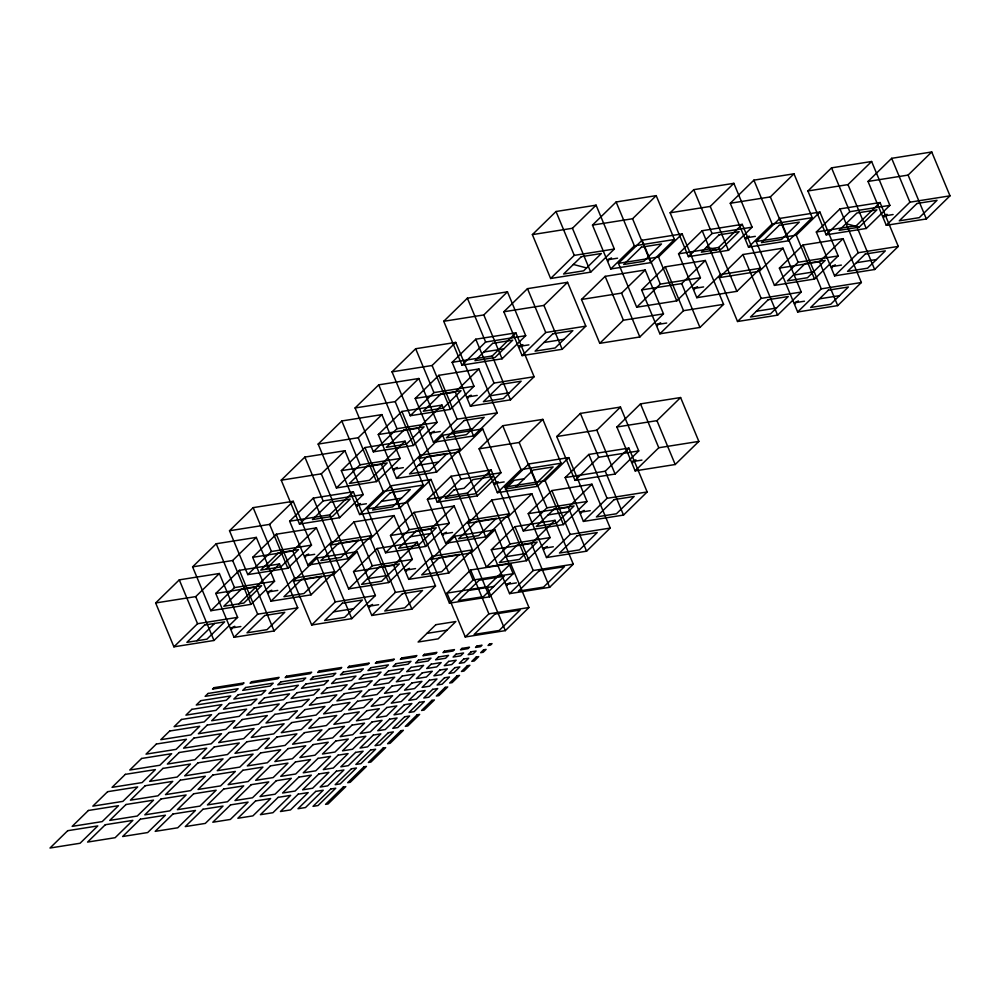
<?xml version="1.0" encoding="UTF-8"?>
<svg xmlns="http://www.w3.org/2000/svg" width="1000" height="1000" viewBox="0 0 1000 1000"><rect width="100%" height="100%" fill="white"/><g stroke="black" fill="none" stroke-linecap="round" stroke-linejoin="round"><path stroke-width="1.5" d="M155.65 602.962L179.288 579.862L219.363 573.5L237.625 617.362L213.988 640.475L173.912 646.825L155.65 602.962L195.725 596.613L219.363 573.5M192.587 566.862L216.225 543.75L256.3 537.4L274.562 581.25L250.925 604.362L210.837 610.712L192.587 566.862L232.662 560.5L256.3 537.4M229.513 530.75L253.15 507.638L293.238 501.287L311.488 545.138L287.85 568.25L247.775 574.6L229.513 530.75L269.6 524.388L293.238 501.287M281.225 480.188L304.862 457.075L344.938 450.725L363.2 494.588L339.562 517.7L299.488 524.05L281.225 480.188L321.3 473.837L344.938 450.725M318.163 444.075L341.8 420.962L381.875 414.613L400.138 458.475L376.5 481.587L336.413 487.938L318.163 444.075L358.237 437.725L381.875 414.613M355.087 407.962L378.725 384.85L418.812 378.5L437.062 422.362L413.425 445.475L373.35 451.825L355.087 407.962L395.175 401.613L418.812 378.5M392.025 371.85L415.662 348.738L455.737 342.388L474 386.25L450.363 409.363L410.288 415.712L392.025 371.85L432.1 365.5L455.737 342.388M443.738 321.287L467.375 298.175L507.45 291.825L525.7 335.688L502.062 358.8L461.987 365.15L443.738 321.287L483.812 314.938L507.45 291.825M532.375 234.625L556.013 211.513L596.087 205.162L614.35 249.025L590.712 272.137L550.625 278.488L532.375 234.625L572.45 228.275L596.087 205.162M215.775 593.438L239.412 570.325L279.488 563.975L297.738 607.837L274.1 630.95L234.025 637.3L215.775 593.438L255.85 587.087L274.1 630.95M252.7 557.325L276.337 534.212L316.413 527.863L334.675 571.725L311.038 594.837L270.963 601.188L252.7 557.325L292.775 550.975L316.413 527.863M289.637 521.213L313.275 498.113L353.35 491.75L371.613 535.612L347.975 558.725L307.887 565.075L289.637 521.213L329.712 514.862L353.35 491.75M341.337 470.662L364.975 447.55L405.062 441.2L423.312 485.062L399.675 508.175L359.6 514.525L341.337 470.662L381.425 464.312L405.062 441.2M378.275 434.55L401.912 411.438L441.987 405.087L460.25 448.95L436.613 472.062L396.538 478.413L378.275 434.55L418.35 428.2L441.987 405.087M415.213 398.438L438.85 375.325L478.925 368.975L497.188 412.837L473.55 435.95L433.462 442.3L415.213 398.438L455.288 392.088L478.925 368.975M452.137 362.325L475.775 339.212L515.862 332.863L534.113 376.725L510.475 399.837L470.4 406.188L452.137 362.325L492.225 355.975L515.862 332.863M503.85 311.762L527.487 288.65L567.562 282.3L585.825 326.163L562.188 349.275L522.112 355.625L503.85 311.762L543.925 305.413L567.562 282.3M592.487 225.1L616.125 201.988L656.2 195.637L674.463 239.5L650.825 262.613L610.75 268.962L592.487 225.1L632.562 218.75L656.2 195.637M173.912 646.825L197.55 623.713L237.625 617.362M210.837 610.712L234.475 587.6L274.562 581.25M247.775 574.6L271.413 551.487L311.488 545.138M299.488 524.05L323.125 500.938L363.2 494.588M336.413 487.938L360.05 464.825L400.138 458.475M373.35 451.825L396.987 428.713L437.062 422.362M410.288 415.712L433.925 392.6L474 386.25M461.987 365.15L485.625 342.038L525.7 335.688M550.625 278.488L574.263 255.375L614.35 249.025M265.763 569.338L283.488 552M196.9 640.763L214.638 623.438M238.85 603.862L279.488 563.975M234.025 637.3L257.663 614.188L297.738 607.837M270.963 601.188L294.6 578.075L334.675 571.725M307.887 565.075L331.525 541.962L371.613 535.612M359.6 514.525L383.237 491.413L423.312 485.062M396.538 478.413L420.175 455.3L460.25 448.95M433.462 442.3L457.1 419.188L497.188 412.837M470.4 406.188L494.038 383.075L534.113 376.725M522.112 355.625L545.75 332.512L585.825 326.163M610.75 268.962L634.388 245.85L674.463 239.5M293.425 581.138L317.062 558.025L357.137 551.675L375.4 595.538L351.763 618.65L311.675 625L293.425 581.138L333.5 574.788L357.137 551.675M330.35 545.025L353.988 521.912L394.075 515.562L412.325 559.425L388.688 582.537L348.612 588.888L330.35 545.025L370.438 538.675L394.075 515.562M367.287 508.913L390.925 485.8L431 479.45L449.263 523.312L425.625 546.425L385.55 552.775L367.287 508.913L407.362 502.562L431 479.45M419 458.363L442.625 435.25L482.713 428.9L500.962 472.75L477.325 495.863L437.25 502.212L419 458.363L459.075 452.013L482.713 428.9M581.5 299.462L605.138 276.35L645.212 270L663.475 313.863L639.837 336.975L599.763 343.325L581.5 299.462L621.575 293.113L645.212 270M618.438 263.35L642.075 240.238L682.15 233.888L700.413 277.75L676.775 300.863L636.688 307.213L618.438 263.35L658.512 257L682.15 233.888M670.138 212.787L693.775 189.675L733.85 183.325L752.113 227.188L728.475 250.3L688.4 256.65L670.138 212.787L710.225 206.438L733.85 183.325M353.537 571.613L377.175 548.5L417.25 542.15L435.513 586.013L411.875 609.125L371.8 615.475L353.537 571.613L393.612 565.262L417.25 542.15M390.475 535.5L414.113 512.388L454.188 506.037L472.45 549.9L448.812 573.013L408.725 579.362L390.475 535.5L430.55 529.15L454.188 506.037M427.4 499.387L451.037 476.275L491.125 469.925L509.375 513.787L485.737 536.9L445.662 543.25L427.4 499.387L467.488 493.038L491.125 469.925M479.113 448.825L502.75 425.725L542.825 419.375L561.087 463.225L537.45 486.337L497.375 492.688L479.113 448.825L519.188 442.475L542.825 419.375M641.612 289.938L665.25 266.825L705.337 260.475L723.587 304.337L699.95 327.45L659.875 333.8L641.612 289.938L681.7 283.587L705.337 260.475M678.55 253.825L702.188 230.712L742.262 224.363L760.525 268.225L736.888 291.337L696.812 297.688L678.55 253.825L718.625 247.475L742.262 224.363M730.263 203.263L753.9 180.15L793.975 173.8L812.225 217.662L788.6 240.775L748.512 247.125L730.263 203.263L770.337 196.912L793.975 173.8M311.675 625L335.312 601.888L375.4 595.538M348.612 588.888L372.25 565.775L412.325 559.425M385.55 552.775L409.188 529.663L449.263 523.312M437.25 502.212L460.887 479.113L500.962 472.75M599.763 343.325L623.4 320.213L663.475 313.863M636.688 307.213L660.325 284.1L700.413 277.75M688.4 256.65L712.038 233.538L752.113 227.188M371.8 615.475L395.438 592.362L435.513 586.013M408.725 579.362L432.362 556.25L472.45 549.9M445.662 543.25L469.3 520.138L509.375 513.787M497.375 492.688L521.013 469.575L561.087 463.225M659.875 333.8L683.512 310.688L723.587 304.337M696.812 297.688L720.45 274.575L760.525 268.225M748.512 247.125L772.15 224.013L812.225 217.662M431.188 559.312L454.825 536.2L494.9 529.85L513.162 573.713L489.525 596.825L449.45 603.175L431.188 559.312L471.262 552.962L494.9 529.85M468.125 523.2L491.763 500.087L531.838 493.738L550.1 537.6L526.462 560.712L486.375 567.062L468.125 523.2L508.2 516.85L531.838 493.738M505.05 487.088L528.688 463.975L568.775 457.625L587.025 501.488L563.387 524.6L523.312 530.95L505.05 487.088L545.138 480.737L568.775 457.625M556.763 436.525L580.4 413.413L620.475 407.062L638.737 450.925L615.1 474.038L575.025 480.387L556.763 436.525L596.838 430.175L620.475 407.062M719.275 277.638L742.913 254.525L782.987 248.175L801.237 292.038L777.6 315.15L737.525 321.5L719.275 277.638L759.35 271.288L782.987 248.175M756.2 241.525L779.837 218.412L819.912 212.062L838.175 255.925L814.538 279.037L774.463 285.387L756.2 241.525L796.275 235.175L819.912 212.062M807.913 190.963L831.55 167.85L871.625 161.5L889.887 205.362L866.25 228.475L826.162 234.825L807.913 190.963L847.987 184.613L871.625 161.5M515.35 487.425L533.075 470.087L553.125 466.912L535.388 484.25L505.337 489.012L514.2 480.337L524.212 478.75M446.987 593.112L470.625 570L510.7 563.65L528.962 607.513L505.325 630.625L465.25 636.975L446.987 593.112L487.062 586.763L510.7 563.65M491.312 549.788L514.95 526.675L555.025 520.325L573.275 564.188L549.637 587.3L509.562 593.65L491.312 549.788L531.388 543.438L555.025 520.325M528.237 513.675L551.875 490.562L591.95 484.212L610.212 528.075L586.575 551.188L546.5 557.537L528.237 513.675L568.312 507.325L591.95 484.212M565.175 477.562L588.812 454.45L628.888 448.1L647.15 491.962L623.513 515.075L583.425 521.425L565.175 477.562L605.25 471.213L628.888 448.1M616.875 427L640.512 403.888L680.6 397.537L698.85 441.4L675.212 464.513L635.138 470.863L616.875 427L656.963 420.65L680.6 397.537M779.388 268.113L803.025 245L843.1 238.65L861.363 282.512L837.725 305.613L797.65 311.975L779.388 268.113L819.463 261.762L843.1 238.65M816.325 232L839.963 208.888L880.037 202.537L898.288 246.4L874.65 269.5L834.575 275.863L816.325 232L856.4 225.65L880.037 202.537M868.025 181.438L891.663 158.325L931.737 151.975L950 195.837L926.363 218.95L886.287 225.3L868.025 181.438L908.1 175.087L931.737 151.975M449.45 603.175L473.088 580.062L513.162 573.713M486.375 567.062L510.012 543.95L550.1 537.6M523.312 530.95L546.95 507.837L587.025 501.488M575.025 480.387L598.663 457.275L638.737 450.925M737.525 321.5L761.162 298.387L801.237 292.038M774.463 285.387L798.1 262.275L838.175 255.925M826.162 234.825L849.8 211.713L889.887 205.362M859.175 227.175L876.912 209.838L856.875 213.012L839.137 230.35L859.175 227.175L845.962 223.675M465.25 636.975L488.888 613.862L528.962 607.513M509.562 593.65L533.2 570.538L573.275 564.188M546.5 557.537L570.138 534.425L610.212 528.075M583.425 521.425L607.062 498.312L647.15 491.962M635.138 470.863L658.775 447.75L698.85 441.4M797.65 311.975L821.287 288.863L861.363 282.512M834.575 275.863L858.213 252.75L898.288 246.4M886.287 225.3L909.925 202.188L950 195.837M608.562 260.837L607.537 259.788L611.512 257.938M746.338 239L745.3 237.95L749.287 236.112M519.925 347.5L518.9 346.45L522.875 344.613M694.625 289.562L693.6 288.512L697.575 286.675M468.212 398.062L467.188 397.013L471.175 395.175M884.1 217.175L883.075 216.125L887.05 214.288M657.688 325.675L656.663 324.625L660.65 322.788M431.287 434.175L430.25 433.125L434.237 431.287M394.35 470.288L393.325 469.237L397.3 467.4M832.4 267.725L831.363 266.688L835.35 264.837M357.413 506.4L356.388 505.35L360.375 503.512M795.462 303.837L794.438 302.8L798.413 300.95M305.712 556.95L304.688 555.9L308.663 554.062M495.188 484.562L494.162 483.512L498.137 481.675M268.775 593.062L267.75 592.013L271.737 590.175M231.838 629.175L230.812 628.125L234.8 626.287M443.475 535.125L442.45 534.075L446.438 532.238M632.95 462.738L631.925 461.688L635.913 459.85M406.55 571.237L405.513 570.188L409.5 568.35M369.613 607.35L368.587 606.3L372.562 604.462M581.25 513.288L580.225 512.25L584.2 510.4M544.312 549.4L543.288 548.362L547.275 546.512M507.375 585.513L506.35 584.475L510.337 582.625M607.537 259.788L617.55 258.2M745.3 237.95L755.325 236.363M883.075 216.125L893.088 214.537M693.6 288.512L703.612 286.925M831.363 266.688L841.388 265.1M856.413 262.712L876.45 259.538M793.35 275.125L813.388 271.95M483.825 352.013L503.862 348.837M518.9 346.45L528.913 344.862M543.95 342.488L563.987 339.312M656.663 324.625L666.688 323.038M794.438 302.8L804.45 301.212M819.488 298.825L839.525 295.65M756.413 311.238L776.45 308.062M467.188 397.013L477.212 395.425M489.288 395.925L509.325 392.75M430.25 433.125L440.275 431.538M452.35 432.038L472.388 428.862M393.325 469.237L403.338 467.65M418.375 465.262L438.413 462.088M356.388 505.35L366.413 503.762M381.438 501.375L401.475 498.2M494.162 483.512L504.175 481.925M631.925 461.688L641.95 460.1M410.337 536.737L430.375 533.562M548.112 514.913L568.15 511.737M304.688 555.9L314.7 554.312M442.45 534.075L452.475 532.487M580.225 512.25L590.237 510.662M267.75 592.013L277.775 590.425M405.513 570.188L415.538 568.6M543.288 548.362L553.312 546.775M367.5 578.638L387.537 575.462M505.262 556.8L525.3 553.625M230.812 628.125L240.837 626.538M333.512 611.862L353.55 608.688M368.587 606.3L378.6 604.712M468.775 590.425L493.825 586.45M506.35 584.475L516.375 582.888M426.962 633.362L447 630.188M706.488 247.175L716.4 249.8M573.387 264.45L586.6 267.95M908.1 175.087L926.363 218.95M891.663 158.325L909.925 202.188M847.987 184.613L866.25 228.475M856.4 225.65L874.65 269.5M831.55 167.85L849.8 211.713M839.963 208.888L858.213 252.75M819.463 261.762L837.725 305.613M803.025 245L821.287 288.863M796.275 235.175L814.538 279.037M779.837 218.412L798.1 262.275M770.337 196.912L788.6 240.775M753.9 180.15L772.15 224.013M759.35 271.288L777.6 315.15M742.913 254.525L761.162 298.387M710.225 206.438L728.475 250.3M718.625 247.475L736.888 291.337M693.775 189.675L712.038 233.538M702.188 230.712L720.45 274.575M681.7 283.587L699.95 327.45M665.25 266.825L683.512 310.688M658.512 257L676.775 300.863M642.075 240.238L660.325 284.1M632.562 218.75L650.825 262.613M616.125 201.988L634.388 245.85M621.575 293.113L639.837 336.975M605.138 276.35L623.4 320.213M656.963 420.65L675.212 464.513M572.45 228.275L590.712 272.137M640.512 403.888L658.775 447.75M556.013 211.513L574.263 255.375M596.838 430.175L615.1 474.038M543.925 305.413L562.188 349.275M605.25 471.213L623.513 515.075M580.4 413.413L598.663 457.275M527.487 288.65L545.75 332.512M588.812 454.45L607.062 498.312M568.312 507.325L586.575 551.188M483.812 314.938L502.062 358.8M551.875 490.562L570.138 534.425M545.138 480.737L563.387 524.6M492.225 355.975L510.475 399.837M467.375 298.175L485.625 342.038M528.688 463.975L546.95 507.837M519.188 442.475L537.45 486.337M475.775 339.212L494.038 383.075M502.75 425.725L521.013 469.575M531.388 543.438L549.637 587.3M514.95 526.675L533.2 570.538M508.2 516.85L526.462 560.712M455.288 392.088L473.55 435.95M491.763 500.087L510.012 543.95M438.85 375.325L457.1 419.188M432.1 365.5L450.363 409.363M459.075 452.013L477.325 495.863M415.662 348.738L433.925 392.6M467.488 493.038L485.737 536.9M442.625 435.25L460.887 479.113M451.037 476.275L469.3 520.138M487.062 586.763L505.325 630.625M471.262 552.962L489.525 596.825M418.35 428.2L436.613 472.062M470.625 570L488.888 613.862M454.825 536.2L473.088 580.062M401.912 411.438L420.175 455.3M395.175 401.613L413.425 445.475M378.725 384.85L396.987 428.713M430.55 529.15L448.812 573.013M414.113 512.388L432.362 556.25M407.362 502.562L425.625 546.425M390.925 485.8L409.188 529.663M381.425 464.312L399.675 508.175M364.975 447.55L383.237 491.413M358.237 437.725L376.5 481.587M341.8 420.962L360.05 464.825M393.612 565.262L411.875 609.125M377.175 548.5L395.438 592.362M370.438 538.675L388.688 582.537M353.988 521.912L372.25 565.775M321.3 473.837L339.562 517.7M329.712 514.862L347.975 558.725M304.862 457.075L323.125 500.938M313.275 498.113L331.525 541.962M333.5 574.788L351.763 618.65M317.062 558.025L335.312 601.888M292.775 550.975L311.038 594.837M276.337 534.212L294.6 578.075M269.6 524.388L287.85 568.25M253.15 507.638L271.413 551.487M239.412 570.325L257.663 614.188M232.662 560.5L250.925 604.362M216.225 543.75L234.475 587.6M195.725 596.613L213.988 640.475M179.288 579.862L197.55 623.713M204.613 625.025L186.887 642.35L206.925 639.175L224.65 621.85L204.613 625.025M241.55 588.913L223.812 606.237L243.85 603.062L261.588 585.737L241.55 588.913M278.475 552.8L260.75 570.125L280.788 566.95L298.512 549.625L278.475 552.8M330.188 502.238L312.462 519.575L332.5 516.4L350.225 499.062L330.188 502.238M367.113 466.125L349.387 483.462L369.425 480.288L387.163 462.95L367.113 466.125M404.05 430.012L386.325 447.35L406.362 444.175L424.087 426.838L404.05 430.012M440.988 393.9L423.263 411.238L443.3 408.062L461.025 390.725L440.988 393.9M492.688 343.338L474.963 360.675L495 357.5L512.725 340.163L492.688 343.338M581.337 256.675L563.6 274.012L583.638 270.837L601.375 253.5L581.337 256.675M264.725 615.5L247 632.825L267.038 629.65L284.762 612.312L264.725 615.5M301.663 579.388L283.938 596.712L303.975 593.538L321.7 576.213L301.663 579.388M338.6 543.275L320.863 560.6L340.913 557.425L358.638 540.1L338.6 543.275M390.3 492.713L372.575 510.05L392.612 506.875L410.337 489.538L390.3 492.713M427.238 456.6L409.513 473.938L429.55 470.763L447.275 453.425L427.238 456.6M464.175 420.487L446.438 437.825L466.475 434.65L484.212 417.312L464.175 420.487M501.1 384.375L483.375 401.712L503.413 398.537L521.138 381.2L501.1 384.375M552.812 333.812L535.075 351.15L555.125 347.975L572.85 330.637L552.812 333.812M641.45 247.15L623.725 264.488L643.763 261.312L661.488 243.975L641.45 247.15M67.725 830.688L50 848.025L80.062 843.263L97.788 825.925L67.725 830.688M88.413 810.462L72.162 826.363L102.212 821.6L118.475 805.7L88.413 810.462M107.613 791.688L92.837 806.137L122.9 801.375L137.675 786.925L107.613 791.688M125.35 774.35L112.05 787.35L142.113 782.588L155.4 769.587L125.35 774.35M141.6 758.462L129.775 770.025L159.838 765.263L171.65 753.7L141.6 758.462M156.363 744.025L146.025 754.137L176.088 749.375L186.425 739.262L156.363 744.025M169.662 731.025L160.8 739.688L190.863 734.925L199.725 726.263L169.662 731.025M181.488 719.463L174.1 726.688L204.15 721.925L211.537 714.7L181.488 719.463M191.825 709.35L185.912 715.138L215.975 710.362L221.887 704.587L191.825 709.35M200.688 700.688L196.25 705.025L226.312 700.263L230.75 695.925L200.688 700.688M208.075 693.462L205.125 696.35L235.175 691.587L238.137 688.7L208.075 693.462M213.988 687.688L212.512 689.125L242.562 684.362L244.037 682.925L213.988 687.688M105.3 824.737L87.575 842.075L115.125 837.7L132.85 820.375L105.3 824.737M125.988 804.513L109.738 820.4L137.287 816.038L153.537 800.15L125.988 804.513M145.188 785.738L130.412 800.175L157.975 795.812L172.738 781.375L145.188 785.738M162.913 768.4L149.625 781.4L177.175 777.038L190.475 764.038L162.913 768.4M179.163 752.513L167.35 764.062L194.9 759.7L206.725 748.15L179.163 752.513M193.938 738.062L183.6 748.175L211.15 743.812L221.5 733.7L193.938 738.062M207.237 725.062L198.375 733.737L225.925 729.362L234.788 720.7L207.237 725.062M219.05 713.512L211.675 720.738L239.225 716.363L246.612 709.15L219.05 713.512M229.4 703.4L223.487 709.175L251.038 704.812L256.95 699.038L229.4 703.4M238.263 694.737L233.825 699.062L261.388 694.7L265.812 690.362L238.263 694.737M245.65 687.513L242.688 690.4L270.25 686.038L273.2 683.15L245.65 687.513M251.562 681.737L250.075 683.175L277.638 678.812L279.113 677.362L251.562 681.737M454.075 489.875L445.213 498.537L475.275 493.775L493 476.438L472.962 479.613L464.1 488.275L454.075 489.875M342.375 603.188L324.65 620.525L344.688 617.35L362.425 600.013L342.375 603.188M379.312 567.075L361.587 584.412L381.625 581.237L399.35 563.9L379.312 567.075M416.25 530.962L398.525 548.3L418.562 545.125L436.287 527.788L416.25 530.962M719.1 234.85L701.375 252.175L721.413 249L739.137 231.675L719.1 234.85M140.375 819.175L122.638 836.513L147.688 832.55L165.413 815.212L140.375 819.175M161.05 798.962L144.8 814.85L169.85 810.875L186.1 794.987L161.05 798.962M180.263 780.175L165.487 794.625L190.538 790.65L205.312 776.213L180.263 780.175M197.987 762.85L184.688 775.85L209.737 771.875L223.038 758.875L197.987 762.85M214.237 746.95L202.413 758.512L227.463 754.538L239.288 742.987L214.237 746.95M229.013 732.513L218.663 742.625L243.713 738.65L254.062 728.538L229.013 732.513M242.3 719.513L233.438 728.175L258.488 724.212L267.35 715.537L242.3 719.513M254.125 707.95L246.737 715.175L271.788 711.213L279.175 703.988L254.125 707.95M264.462 697.837L258.562 703.625L283.6 699.65L289.513 693.875L264.462 697.837M273.325 689.175L268.9 693.512L293.95 689.538L298.375 685.212L273.325 689.175M280.712 681.95L277.762 684.837L302.812 680.875L305.763 677.987L280.712 681.95M286.625 676.175L285.15 677.625L310.2 673.65L311.675 672.212L286.625 676.175M172.938 814.025L155.2 831.35L177.75 827.788L195.475 810.45L172.938 814.025M193.612 793.8L177.362 809.688L199.913 806.112L216.163 790.225L193.612 793.8M212.825 775.025L198.05 789.463L220.588 785.888L235.362 771.45L212.825 775.025M230.55 757.688L217.25 770.688L239.8 767.113L253.088 754.112L230.55 757.688M246.8 741.8L234.988 753.35L257.525 749.775L269.35 738.225L246.8 741.8M261.575 727.35L251.238 737.463L273.775 733.888L284.113 723.775L261.575 727.35M274.875 714.35L266 723.012L288.55 719.45L297.413 710.775L274.875 714.35M286.688 702.8L279.3 710.013L301.85 706.45L309.237 699.225L286.688 702.8M297.025 692.688L291.125 698.462L313.663 694.887L319.575 689.112L297.025 692.688M305.887 684.013L301.462 688.35L324 684.775L328.438 680.45L305.887 684.013M313.275 676.8L310.325 679.688L332.875 676.112L335.825 673.225L313.275 676.8M319.188 671.012L317.712 672.463L340.25 668.888L341.737 667.45L319.188 671.012M402.5 593.663L384.775 611L404.812 607.825L422.537 590.487L402.5 593.663M439.425 557.55L421.7 574.888L441.737 571.712L459.475 554.375L439.425 557.55M476.362 521.438L458.638 538.775L478.675 535.6L496.4 518.263L476.362 521.438M779.212 225.312L761.488 242.65L781.525 239.475L799.262 222.138L779.212 225.312M202.987 809.262L185.263 826.587L205.3 823.413L223.025 806.087L202.987 809.262M223.675 789.038L207.425 804.925L227.463 801.75L243.713 785.863L223.675 789.038M242.875 770.263L228.113 784.7L248.15 781.525L262.925 767.087L242.875 770.263M260.613 752.925L247.312 765.925L267.35 762.75L280.65 749.75L260.613 752.925M276.863 737.038L265.038 748.587L285.075 745.413L296.9 733.863L276.863 737.038M291.637 722.588L281.288 732.7L301.325 729.525L311.675 719.412L291.637 722.588M304.925 709.587L296.062 718.25L316.1 715.075L324.963 706.413L304.925 709.587M316.75 698.037L309.363 705.25L329.4 702.075L336.788 694.862L316.75 698.037M327.088 687.925L321.175 693.7L341.213 690.525L347.125 684.75L327.088 687.925M335.95 679.25L331.525 683.587L351.562 680.413L355.988 676.075L335.95 679.25M343.338 672.025L340.387 674.925L360.425 671.75L363.375 668.85L343.338 672.025M349.25 666.25L347.775 667.7L367.812 664.525L369.288 663.075L349.25 666.25M230.55 804.887L212.812 822.225L230.35 819.45L248.075 802.113L230.55 804.887M251.225 784.675L234.975 800.562L252.512 797.775L268.762 781.888L251.225 784.675M270.438 765.888L255.662 780.337L273.2 777.562L287.962 763.112L270.438 765.888M288.163 748.562L274.862 761.562L292.4 758.775L305.7 745.775L288.163 748.562M304.413 732.663L292.587 744.225L310.125 741.45L321.95 729.887L304.413 732.663M319.188 718.225L308.85 728.337L326.375 725.55L336.725 715.45L319.188 718.225M332.488 705.225L323.612 713.888L341.15 711.112L350.012 702.438L332.488 705.225M344.3 693.662L336.912 700.888L354.45 698.112L361.838 690.888L344.3 693.662M354.637 683.55L348.738 689.338L366.262 686.55L372.175 680.775L354.637 683.55M363.5 674.887L359.075 679.225L376.613 676.438L381.037 672.113L363.5 674.887M370.887 667.663L367.938 670.55L385.475 667.775L388.425 664.887L370.887 667.663M376.8 661.888L375.325 663.337L392.863 660.55L394.338 659.112L376.8 661.888M479.225 580.212L458.338 600.638L483.387 596.675L504.275 576.237L479.225 580.212M255.6 800.925L237.862 818.263L252.9 815.875L270.625 798.538L255.6 800.925M276.275 780.7L260.025 796.587L275.05 794.212L291.312 778.312L276.275 780.7M295.487 761.925L280.712 776.363L295.738 773.988L310.512 759.538L295.487 761.925M313.212 744.587L299.913 757.588L314.95 755.212L328.237 742.212L313.212 744.587M329.462 728.7L317.638 740.25L332.675 737.875L344.487 726.312L329.462 728.7M344.237 714.25L333.888 724.362L348.925 721.988L359.263 711.875L344.237 714.25M357.525 701.25L348.663 709.925L363.7 707.537L372.562 698.875L357.525 701.25M369.35 689.7L361.962 696.925L376.987 694.538L384.375 687.312L369.35 689.7M379.688 679.587L373.775 685.362L388.812 682.987L394.725 677.2L379.688 679.587M388.55 670.913L384.125 675.25L399.15 672.875L403.587 668.538L388.55 670.913M395.938 663.7L392.987 666.587L408.013 664.2L410.975 661.312L395.938 663.7M401.85 657.913L400.375 659.362L415.4 656.988L416.875 655.537L401.85 657.913M435.825 624.7L418.1 642.025L438.137 638.85L455.863 621.525L435.825 624.7M517.087 545.25L499.35 562.587L519.388 559.412L537.125 542.075L517.087 545.25M554.012 509.137L536.287 526.475L556.325 523.3L574.05 505.962L554.012 509.137M768.225 299.688L750.5 317.013L770.537 313.837L788.263 296.512L768.225 299.688M805.163 263.575L787.438 280.9L807.475 277.725L825.2 260.4L805.163 263.575M278.137 797.35L260.413 814.688L272.938 812.7L290.663 795.362L278.137 797.35M298.825 777.125L282.575 793.012L295.1 791.038L311.35 775.138L298.825 777.125M318.025 758.35L303.25 772.8L315.775 770.812L330.55 756.363L318.025 758.35M335.75 741.012L322.463 754.013L334.988 752.038L348.275 739.025L335.75 741.012M352 725.125L340.188 736.688L352.713 734.7L364.525 723.138L352 725.125M366.775 710.688L356.438 720.788L368.963 718.812L379.3 708.7L366.775 710.688M380.075 697.675L371.213 706.35L383.738 704.362L392.6 695.7L380.075 697.675M391.887 686.125L384.513 693.35L397.025 691.363L404.412 684.137L391.887 686.125M402.238 676.012L396.325 681.787L408.85 679.812L414.762 674.025L402.238 676.012M411.1 667.35L406.662 671.675L419.188 669.7L423.625 665.362L411.1 667.35M418.488 660.125L415.525 663.012L428.05 661.025L431.012 658.138L418.488 660.125M424.4 654.35L422.912 655.788L435.438 653.8L436.925 652.362L424.4 654.35M298.175 794.175L280.45 811.513L290.475 809.925L308.2 792.588L298.175 794.175M318.863 773.95L302.613 789.837L312.625 788.25L328.875 772.362L318.863 773.95M338.062 755.175L323.288 769.625L333.312 768.037L348.088 753.587L338.062 755.175M355.788 737.837L342.5 750.837L352.512 749.25L365.812 736.25L355.788 737.837M372.05 721.95L360.225 733.512L370.25 731.925L382.062 720.362L372.05 721.95M386.812 707.5L376.475 717.613L386.5 716.025L396.838 705.913L386.812 707.5M400.112 694.5L391.25 703.175L401.275 701.587L410.138 692.913L400.112 694.5M411.938 682.95L404.55 690.175L414.562 688.587L421.95 681.363L411.938 682.95M422.275 672.837L416.362 678.612L426.388 677.025L432.287 671.25L422.275 672.837M431.138 664.175L426.7 668.5L436.725 666.912L441.163 662.588L431.138 664.175M438.525 656.95L435.575 659.837L445.588 658.25L448.55 655.362L438.525 656.95M444.438 651.175L442.962 652.613L452.975 651.025L454.45 649.587L444.438 651.175M495.025 614.025L474.137 634.45L499.175 630.475L520.075 610.05L495.025 614.025M539.35 570.688L518.45 591.112L543.5 587.137L564.388 566.712L539.35 570.688M315.712 791.4L297.987 808.725L305.5 807.537L323.225 790.212L315.712 791.4M336.4 771.175L320.15 787.062L327.663 785.875L343.913 769.987L336.4 771.175M355.6 752.4L340.825 766.838L348.338 765.65L363.113 751.2L355.6 752.4M373.325 735.062L360.037 748.062L367.55 746.875L380.838 733.875L373.325 735.062M389.575 719.175L377.762 730.725L385.275 729.538L397.088 717.987L389.575 719.175M404.35 704.725L394.012 714.837L401.525 713.65L411.863 703.538L404.35 704.725M417.65 691.725L408.787 700.4L416.3 699.2L425.163 690.537L417.65 691.725M429.462 680.175L422.075 687.4L429.6 686.2L436.975 678.975L429.462 680.175M439.812 670.062L433.9 675.837L441.413 674.65L447.325 668.875L439.812 670.062M448.675 661.388L444.237 665.725L451.75 664.538L456.188 660.2L448.675 661.388M456.062 654.175L453.1 657.062L460.613 655.863L463.575 652.975L456.062 654.175M461.962 648.388L460.487 649.837L468 648.65L469.487 647.2L461.962 648.388M577.2 535.725L559.475 553.05L579.513 549.875L597.238 532.55L577.2 535.725M614.138 499.613L596.4 516.938L616.45 513.763L634.175 496.438L614.138 499.613M828.35 290.163L810.612 307.488L830.662 304.312L848.388 286.988L828.35 290.163M865.275 254.05L847.55 271.375L867.588 268.2L885.325 250.875L865.275 254.05M916.988 203.487L899.262 220.825L919.3 217.65L937.025 200.312L916.988 203.487M330.737 789.013L313.012 806.35L318.025 805.55L335.75 788.225L330.737 789.013M351.425 768.787L335.175 784.688L340.188 783.888L356.438 768L351.425 768.787M370.625 750.013L355.85 764.463L360.863 763.662L375.637 749.225L370.625 750.013M388.363 732.675L375.062 745.675L380.075 744.887L393.363 731.888L388.363 732.675M404.613 716.787L392.788 728.35L397.8 727.55L409.613 716L404.613 716.787M419.375 702.35L409.038 712.463L414.05 711.663L424.387 701.55L419.375 702.35M432.675 689.35L423.812 698.012L428.825 697.225L437.688 688.55L432.675 689.35M444.5 677.788L437.113 685.013L442.125 684.212L449.5 677L444.5 677.788M454.837 667.675L448.925 673.462L453.938 672.663L459.85 666.888L454.837 667.675M463.7 659.013L459.275 663.35L464.275 662.55L468.713 658.213L463.7 659.013M471.087 651.787L468.137 654.675L473.137 653.888L476.1 651L471.087 651.787M477 646.012L475.525 647.45L480.525 646.663L482.013 645.212L477 646.012M343.263 787.038L325.538 804.362L328.038 803.962L345.775 786.637L343.263 787.038M363.95 766.812L347.7 782.7L350.2 782.3L366.45 766.413L363.95 766.812M383.15 748.025L368.375 762.475L370.887 762.075L385.662 747.638L383.15 748.025M400.887 730.7L387.587 743.7L390.087 743.3L403.387 730.3L400.887 730.7M417.137 714.812L405.312 726.363L407.812 725.962L419.637 714.412L417.137 714.812M431.9 700.362L421.562 710.475L424.075 710.075L434.412 699.963L431.9 700.362M445.2 687.362L436.337 696.025L438.837 695.638L447.713 686.963L445.2 687.362M457.025 675.8L449.637 683.025L452.137 682.625L459.525 675.413L457.025 675.8M467.362 665.7L461.45 671.475L463.963 671.075L469.862 665.3L467.362 665.7M476.225 657.025L471.788 661.363L474.3 660.962L478.725 656.625L476.225 657.025M483.612 649.8L480.662 652.688L483.162 652.3L486.112 649.412L483.612 649.8M489.525 644.025L488.05 645.475L490.55 645.075L492.025 643.625L489.525 644.025"/></g></svg>
